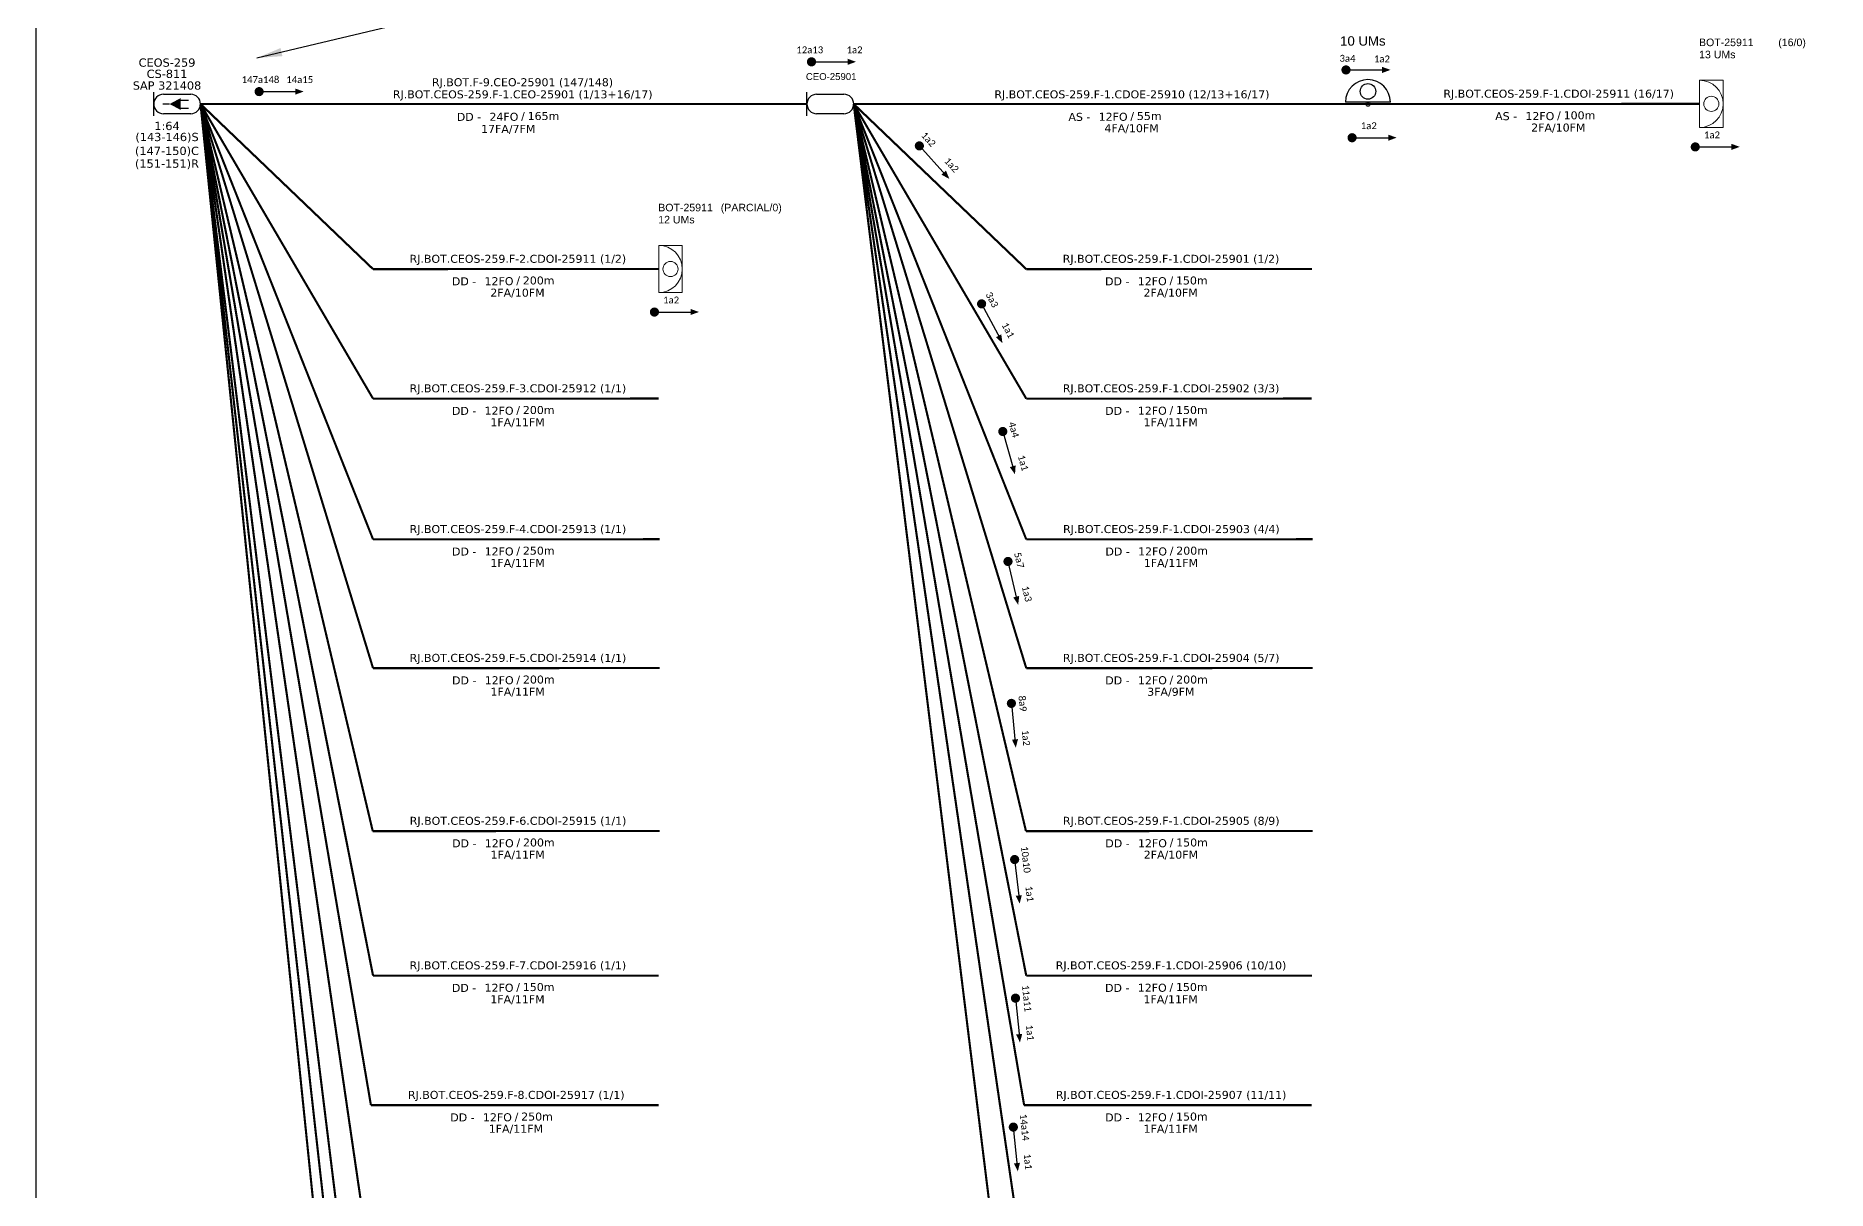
# Model space of a CAD drawing. Header units: metres. Extents: x -1286 to -445, y -500 to 94.
# Drawn here: x -1286.1 to -930.6, y -357.3 to -128.3 of the extents above; entities that cross this region are included whole.
import ezdxf
from ezdxf.enums import TextEntityAlignment as Align

# ---------------------------------------------------------------- set-up
doc = ezdxf.new("R2010")
doc.units = ezdxf.units.M
for name, color, linetype, lineweight in [("20.0-LEGENDA DOS CDO'S", 1, 'Continuous', 0), ('20.1-CDO_INTERIOR', 1, 'Continuous', 0), ('40.1-ETIQUETAS', 1, 'Continuous', 20)]:
    doc.layers.add(name, color=color, linetype=linetype, lineweight=lineweight)
for name, color, linetype in [('20.4-CEOS', 1, 'Continuous'), ('CAP a instalar', 1, 'Continuous'), ('label_cabos', 7, 'Continuous'), ('SETA', 7, 'Continuous')]:
    doc.layers.add(name, color=color, linetype=linetype)
doc.styles.add('ARIAL', font='arial.ttf')
doc.styles.add('siredit', font='verdana.ttf')
doc.linetypes.add('FENCELINE1', pattern='A,0.25,-0.1,[133,ltypeshp.shx,S=0.1,R=0,X=-0.1,Y=0],-0.1,1', length=1.45)
doc.dimstyles.new('ISO-25', dxfattribs={"dimtxt": 2.5, "dimasz": 2.5, "dimexe": 1.25, "dimexo": 0.625, "dimtad": 1, "dimtxsty": 'Standard', "dimcen": 2.5, "dimadec": 0, "dimazin": 0, "dimtfac": 1, "dimtmove": 0, "dimatfit": 3, "dimfxl": 0, "dimarcsym": 0})

# ---------------------------------------------------------------- blocks, each defined once
blk = doc.blocks.new('ETIQUETA_RS5F')
at = {"layer": '40.1-ETIQUETAS', "color": 0, "style": 'siredit'}
blk.add_text('/', height=1.5, dxfattribs=at).set_placement((1.58, -1.95), align=Align.MIDDLE_RIGHT)
for tag, p in [('ETIQUETA_R_PRIMARIA', (1.21, 4.1)), ('ETIQUETA_R_SECUNDARIA', (1.21, 2.1)), ('F_ATIVAS/F_MORTAS', (1.14, -4.24))]:
    blk.add_attdef(tag, text='', height=1.5, dxfattribs=at).set_placement(p, align=Align.MIDDLE_CENTER)
for tag, p in [('TIPO_CABO', (-6.58, -2.12)), ('CAP_CABO', (0.4, -2.09))]:
    blk.add_attdef(tag, text='', height=1.5, dxfattribs=at).set_placement(p, align=Align.MIDDLE_RIGHT)
blk.add_attdef('METROS', text='', height=1.5, dxfattribs=at).set_placement((2.14, -1.95), align=Align.MIDDLE_LEFT)
for tag, p in [('FUSÃO_1', (0.85, -8.39)), ('FUSÃO_2', (0.85, -10.6)), ('FUSÃO_3', (0.85, -12.93)), ('FUSÃO_4', (0.85, -15.14)), ('FUSÃO_5', (0.85, -17.16))]:
    blk.add_attdef(tag, text='', height=1.5, dxfattribs=at).set_placement(p, align=Align.CENTER)

msp = doc.modelspace()

# ---------------------------------------------------------------- linework, layer by layer
msp.add_lwpolyline([(-1286.07, -499.81), (-445.07, -499.81), (-445.07, 94.19), (-1286.07, 94.19)], close=True)
for points, const_width in [([(-1132.58, -133.48, 1), (-1131.67, -133.48, 1)], 0.908), ([(-1026.5, -135.08, 1), (-1025.59, -135.08, 1)], 0.908), ([(-1242.2, -139.38, 1), (-1241.3, -139.38, 1)], 0.908), ([(-1111.02, -149.81, 1), (-1110.41, -150.48, 1)], 0.907), ([(-1025.29, -148.53, 1), (-1024.38, -148.53, 1)], 0.908), ([(-957.18, -150.35, 1), (-956.28, -150.35, 1)], 0.908), ([(-1163.75, -183.12, 1), (-1162.84, -183.12, 1)], 0.908)]:
    msp.add_lwpolyline(points, format="xyb", close=True, dxfattribs=dict(const_width=const_width))
at = {"color": 7}
for points, const_width in [([(-1098.58, -181.09, 1), (-1098.15, -181.89, 1)], 0.907), ([(-1094.29, -206.38, 1), (-1094.04, -207.25, 1)], 0.908), ([(-1093.23, -232.16, 1), (-1093.02, -233.05, 1)], 0.907), ([(-1092.5, -260.31, 1), (-1092.41, -261.21, 1)], 0.907), ([(-1091.86, -291.29, 1), (-1091.76, -292.19, 1)], 0.907), ([(-1091.68, -318.8, 1), (-1091.59, -319.7, 1)], 0.907), ([(-1092.11, -344.38, 1), (-1092.02, -345.29, 1)], 0.907)]:
    msp.add_lwpolyline(points, format="xyb", close=True, dxfattribs=dict(at, const_width=const_width))
at = {"layer": '20.1-CDO_INTERIOR', "color": 1, "lineweight": 18}
msp.add_lwpolyline([(-951.2, -146.5), (-951.2, -137.13), (-955.88, -137.13), (-955.88, -146.5)], close=True, dxfattribs=at)
at = {"layer": '20.1-CDO_INTERIOR', "color": 3, "lineweight": 18}
msp.add_lwpolyline([(-1157.76, -179.26), (-1157.76, -169.89), (-1162.45, -169.89), (-1162.45, -179.26)], close=True, dxfattribs=at)
at = {"layer": '20.1-CDO_INTERIOR', "color": 1, "lineweight": 18}
msp.add_circle((-953.54, -141.81), 1.5, dxfattribs=at)
at = {"layer": '20.1-CDO_INTERIOR', "color": 3, "lineweight": 18}
msp.add_circle((-1160.11, -174.58), 1.5, dxfattribs=at)
at = {"layer": '20.1-CDO_INTERIOR', "color": 1, "lineweight": 18}
msp.add_arc((-955.88, -141.81), 4.69, 270, 90, dxfattribs=at)
at = {"layer": '20.1-CDO_INTERIOR', "color": 3, "lineweight": 18}
msp.add_arc((-1162.45, -174.58), 4.69, 270, 90, dxfattribs=at)
at = {"layer": '20.4-CEOS', "color": 5}
for p, q in [((-1260.74, -139.91), (-1255.32, -139.91)), ((-1131.1, -139.91), (-1125.68, -139.91)), ((-1255.32, -143.77), (-1260.74, -143.77)), ((-1125.68, -143.77), (-1131.1, -143.77))]:
    msp.add_line(p, q, dxfattribs=at)
for points in [[(-1262.67, -144.17), (-1262.67, -139.51)], [(-1259.52, -141.84), (-1260.83, -141.84)], [(-1257.39, -141.07), (-1255.74, -141.07)], [(-1133.04, -144.17), (-1133.04, -139.51)], [(-1257.39, -142.68), (-1255.74, -142.68)]]:
    msp.add_lwpolyline(points, dxfattribs=at)
msp.add_lwpolyline([(-1259.52, -141.84, 0, 2.39, 0), (-1257.29, -141.84, 2.39, 2.39, 0)], format="xyseb", dxfattribs=at)
for centre, start, end in [((-1260.74, -141.84), 90, 270), ((-1255.32, -141.84), 270, 90), ((-1131.1, -141.84), 90, 270), ((-1125.68, -141.84), 270, 90)]:
    msp.add_arc(centre, 1.93, start, end, dxfattribs=at)
at = {"layer": 'CAP a instalar', "color": 3, "ltscale": 7, "const_width": 0.423}
for points in [[(-1253.38, -141.84), (-1219.14, -174.6)], [(-1219.14, -174.6), (-1162.45, -174.58)]]:
    msp.add_lwpolyline(points, dxfattribs=at)
at = {"layer": 'CAP a instalar', "color": 7, "ltscale": 7, "const_width": 0.423}
for points in [[(-1253.38, -141.84), (-1219.14, -200.3)], [(-1253.38, -141.84), (-1219.14, -228.22)], [(-1253.38, -141.84), (-1219.14, -253.78)], [(-1219.2, -286.11), (-1253.38, -141.84)], [(-1219.14, -314.79), (-1253.38, -141.84)], [(-1219.56, -340.49), (-1253.38, -141.84)], [(-1220.26, -368.41), (-1253.38, -141.84)], [(-1222.27, -393.97), (-1253.38, -141.84)], [(-1222.26, -419.53), (-1253.38, -141.84)], [(-1222.25, -445.09), (-1253.38, -141.84)], [(-1123.75, -141.84), (-1089.5, -174.6)], [(-1123.75, -141.84), (-1089.5, -200.3)], [(-1123.75, -141.84), (-1089.5, -228.22)], [(-1123.75, -141.84), (-1089.5, -253.78)], [(-1089.56, -286.11), (-1123.75, -141.84)], [(-1089.5, -314.79), (-1123.75, -141.84)], [(-1089.92, -340.49), (-1123.75, -141.84)], [(-1090.63, -368.41), (-1123.75, -141.84)], [(-1092.63, -393.97), (-1123.75, -141.84)], [(-1089.5, -174.6), (-1032.82, -174.58)], [(-1219.14, -200.3), (-1162.48, -200.28)], [(-1089.5, -200.3), (-1032.85, -200.28)], [(-1219.14, -228.22), (-1162.28, -228.19)], [(-1089.5, -228.22), (-1032.64, -228.19)], [(-1219.14, -253.78), (-1162.28, -253.75)], [(-1089.5, -253.78), (-1032.64, -253.75)], [(-1219.2, -286.11), (-1162.28, -286.09)], [(-1089.56, -286.11), (-1032.64, -286.09)], [(-1219.14, -314.79), (-1162.45, -314.77)], [(-1089.5, -314.79), (-1032.82, -314.77)], [(-1219.56, -340.49), (-1162.48, -340.47)], [(-1089.92, -340.49), (-1032.85, -340.47)]]:
    msp.add_lwpolyline(points, dxfattribs=at)
at = {"layer": 'CAP a instalar', "color": 5, "ltscale": 7, "const_width": 0.35}
msp.add_lwpolyline([(-1253.38, -141.84), (-1133.04, -141.84)], dxfattribs=at)
at = {"layer": 'CAP a instalar', "color": 5, "linetype": 'FENCELINE1', "ltscale": 10, "const_width": 0.35}
msp.add_lwpolyline([(-1123.75, -141.84), (-1021.69, -141.84)], dxfattribs=at)
at = {"layer": 'CAP a instalar', "color": 1, "linetype": 'FENCELINE1', "ltscale": 7}
msp.add_lwpolyline([(-1021.69, -141.84, 0.423, 0.423, 0), (-955.88, -141.81, 0, 0, 0)], format="xyseb", dxfattribs=at)
at = {"layer": 'label_cabos', "color": 5}
msp.add_line((-1017.23, -141.46), (-1026.15, -141.46), dxfattribs=at)
for centre, radius in [((-1021.69, -139.34), 1.54), ((-1021.69, -141.87), 0.413)]:
    msp.add_circle(centre, radius, dxfattribs=at)
msp.add_arc((-1021.69, -141.46), 4.46, 0, 180, dxfattribs=at)
at = {"layer": 'SETA'}
for points in [[(-1132.12, -133.48), (-1124.32, -133.48)], [(-1026.04, -135.08), (-1018.24, -135.08)], [(-1241.75, -139.38), (-1233.95, -139.38)], [(-1024.83, -148.53), (-1017.03, -148.53)], [(-1110.71, -150.14), (-1105.48, -155.93)], [(-956.73, -150.35), (-948.93, -150.35)], [(-1163.3, -183.12), (-1155.5, -183.12)]]:
    msp.add_lwpolyline(points, dxfattribs=at)
at = {"layer": 'SETA', "color": 7}
for points in [[(-1098.37, -181.49), (-1094.71, -188.39)], [(-1094.17, -206.81), (-1092.03, -214.32)], [(-1093.13, -232.6), (-1091.36, -240.2)], [(-1092.46, -260.76), (-1091.69, -268.53)], [(-1091.81, -291.74), (-1090.94, -299.5)], [(-1091.63, -319.25), (-1090.87, -327.01)], [(-1092.07, -344.83), (-1091.3, -352.6)]]:
    msp.add_lwpolyline(points, dxfattribs=at)
at = {"layer": 'SETA'}
for points in [[(-1124.95, -132.86), (-1123.29, -133.47), (-1124.95, -134.07)], [(-1018.87, -134.47), (-1017.21, -135.07), (-1018.87, -135.68)], [(-1234.58, -138.77), (-1232.91, -139.37), (-1234.58, -139.98)], [(-1017.66, -147.92), (-1016, -148.52), (-1017.66, -149.13)], [(-949.56, -149.74), (-947.89, -150.34), (-949.56, -150.95)], [(-1105.44, -155.05), (-1104.77, -156.69), (-1106.34, -155.86)], [(-1156.12, -182.5), (-1154.46, -183.1), (-1156.12, -183.71)]]:
    msp.add_solid(points, dxfattribs=at)
at = {"layer": 'SETA', "color": 7}
for points in [[(-1094.46, -187.55), (-1094.22, -189.3), (-1095.53, -188.11)], [(-1091.61, -213.55), (-1091.74, -215.31), (-1092.77, -213.88)], [(-1090.9, -239.45), (-1091.11, -241.21), (-1092.07, -239.73)], [(-1091.14, -267.84), (-1091.58, -269.56), (-1092.34, -267.96)], [(-1090.39, -298.8), (-1090.81, -300.52), (-1091.6, -298.94)], [(-1090.31, -326.33), (-1090.75, -328.05), (-1091.52, -326.45)], [(-1090.75, -351.91), (-1091.18, -353.63), (-1091.95, -352.03)]]:
    msp.add_solid(points, dxfattribs=at)

# ---------------------------------------------------------------- block references
at = {"layer": 'CAP a instalar', "color": 7, "linetype": 'FENCELINE1', "ltscale": 7}
ref = msp.add_blockref('ETIQUETA_RS5F', (-1062.02, -174.78), dxfattribs=dict(at, xscale=1.058507986386473, yscale=1.058507986386473, zscale=1.058507986386473))
ref.add_attrib('ETIQUETA_R_SECUNDARIA', 'RJ.BOT.CEOS-259.F-1.CDOI-25901 (1/2)', dxfattribs={"layer": '40.1-ETIQUETAS', "color": 0, "height": 1.5878, "style": 'siredit'}).set_placement((-1060.77, -172.55), align=Align.MIDDLE_CENTER)
ref.add_attrib('TIPO_CABO', 'DD -', dxfattribs={"layer": '40.1-ETIQUETAS', "color": 0, "height": 1.588, "style": 'siredit'}).set_placement((-1069.03, -177.02), align=Align.MIDDLE_RIGHT)
ref.add_attrib('CAP_CABO', '12FO', dxfattribs={"layer": '40.1-ETIQUETAS', "color": 0, "height": 1.588, "style": 'siredit'}).set_placement((-1061.63, -176.99), align=Align.MIDDLE_RIGHT)
ref.add_attrib('METROS', '150m', dxfattribs={"layer": '40.1-ETIQUETAS', "color": 0, "height": 1.588, "style": 'siredit'}).set_placement((-1059.79, -176.85), align=Align.MIDDLE_LEFT)
ref.add_attrib('F_ATIVAS/F_MORTAS', '2FA/10FM', dxfattribs={"layer": '40.1-ETIQUETAS', "color": 0, "height": 1.588, "style": 'siredit'}).set_placement((-1060.85, -179.27), align=Align.MIDDLE_CENTER)
ref = msp.add_blockref('ETIQUETA_RS5F', (-1191.65, -200.48), dxfattribs=dict(at, xscale=1.058507986386473, yscale=1.058507986386473, zscale=1.058507986386473))
ref.add_attrib('ETIQUETA_R_SECUNDARIA', 'RJ.BOT.CEOS-259.F-3.CDOI-25912 (1/1)', dxfattribs={"layer": '40.1-ETIQUETAS', "color": 0, "height": 1.5878, "style": 'siredit'}).set_placement((-1190.39, -198.25), align=Align.MIDDLE_CENTER)
ref.add_attrib('TIPO_CABO', 'DD -', dxfattribs={"layer": '40.1-ETIQUETAS', "color": 0, "height": 1.588, "style": 'siredit'}).set_placement((-1198.65, -202.72), align=Align.MIDDLE_RIGHT)
ref.add_attrib('CAP_CABO', '12FO', dxfattribs={"layer": '40.1-ETIQUETAS', "color": 0, "height": 1.588, "style": 'siredit'}).set_placement((-1191.26, -202.69), align=Align.MIDDLE_RIGHT)
ref.add_attrib('METROS', '200m', dxfattribs={"layer": '40.1-ETIQUETAS', "color": 0, "height": 1.588, "style": 'siredit'}).set_placement((-1189.41, -202.55), align=Align.MIDDLE_LEFT)
ref.add_attrib('F_ATIVAS/F_MORTAS', '1FA/11FM', dxfattribs={"layer": '40.1-ETIQUETAS', "color": 0, "height": 1.588, "style": 'siredit'}).set_placement((-1190.47, -204.97), align=Align.MIDDLE_CENTER)
ref = msp.add_blockref('ETIQUETA_RS5F', (-1062.01, -200.48), dxfattribs=dict(at, xscale=1.058507986386473, yscale=1.058507986386473, zscale=1.058507986386473))
ref.add_attrib('ETIQUETA_R_SECUNDARIA', 'RJ.BOT.CEOS-259.F-1.CDOI-25902 (3/3)', dxfattribs={"layer": '40.1-ETIQUETAS', "color": 0, "height": 1.5878, "style": 'siredit'}).set_placement((-1060.76, -198.25), align=Align.MIDDLE_CENTER)
ref.add_attrib('TIPO_CABO', 'DD -', dxfattribs={"layer": '40.1-ETIQUETAS', "color": 0, "height": 1.588, "style": 'siredit'}).set_placement((-1069.01, -202.72), align=Align.MIDDLE_RIGHT)
ref.add_attrib('CAP_CABO', '12FO', dxfattribs={"layer": '40.1-ETIQUETAS', "color": 0, "height": 1.588, "style": 'siredit'}).set_placement((-1061.62, -202.69), align=Align.MIDDLE_RIGHT)
ref.add_attrib('METROS', '150m', dxfattribs={"layer": '40.1-ETIQUETAS', "color": 0, "height": 1.588, "style": 'siredit'}).set_placement((-1059.78, -202.55), align=Align.MIDDLE_LEFT)
ref.add_attrib('F_ATIVAS/F_MORTAS', '1FA/11FM', dxfattribs={"layer": '40.1-ETIQUETAS', "color": 0, "height": 1.588, "style": 'siredit'}).set_placement((-1060.83, -204.97), align=Align.MIDDLE_CENTER)
ref = msp.add_blockref('ETIQUETA_RS5F', (-1191.64, -228.39), dxfattribs=dict(at, xscale=1.058507986386473, yscale=1.058507986386473, zscale=1.058507986386473))
ref.add_attrib('ETIQUETA_R_SECUNDARIA', 'RJ.BOT.CEOS-259.F-4.CDOI-25913 (1/1)', dxfattribs={"layer": '40.1-ETIQUETAS', "color": 0, "height": 1.5878, "style": 'siredit'}).set_placement((-1190.39, -226.17), align=Align.MIDDLE_CENTER)
ref.add_attrib('TIPO_CABO', 'DD -', dxfattribs={"layer": '40.1-ETIQUETAS', "color": 0, "height": 1.588, "style": 'siredit'}).set_placement((-1198.64, -230.63), align=Align.MIDDLE_RIGHT)
ref.add_attrib('CAP_CABO', '12FO', dxfattribs={"layer": '40.1-ETIQUETAS', "color": 0, "height": 1.588, "style": 'siredit'}).set_placement((-1191.25, -230.61), align=Align.MIDDLE_RIGHT)
ref.add_attrib('METROS', '250m', dxfattribs={"layer": '40.1-ETIQUETAS', "color": 0, "height": 1.588, "style": 'siredit'}).set_placement((-1189.4, -230.46), align=Align.MIDDLE_LEFT)
ref.add_attrib('F_ATIVAS/F_MORTAS', '1FA/11FM', dxfattribs={"layer": '40.1-ETIQUETAS', "color": 0, "height": 1.588, "style": 'siredit'}).set_placement((-1190.46, -232.89), align=Align.MIDDLE_CENTER)
ref = msp.add_blockref('ETIQUETA_RS5F', (-1061.96, -228.39), dxfattribs=dict(at, xscale=1.058507986386473, yscale=1.058507986386473, zscale=1.058507986386473))
ref.add_attrib('ETIQUETA_R_SECUNDARIA', 'RJ.BOT.CEOS-259.F-1.CDOI-25903 (4/4)', dxfattribs={"layer": '40.1-ETIQUETAS', "color": 0, "height": 1.5878, "style": 'siredit'}).set_placement((-1060.71, -226.17), align=Align.MIDDLE_CENTER)
ref.add_attrib('TIPO_CABO', 'DD -', dxfattribs={"layer": '40.1-ETIQUETAS', "color": 0, "height": 1.588, "style": 'siredit'}).set_placement((-1068.96, -230.63), align=Align.MIDDLE_RIGHT)
ref.add_attrib('CAP_CABO', '12FO', dxfattribs={"layer": '40.1-ETIQUETAS', "color": 0, "height": 1.588, "style": 'siredit'}).set_placement((-1061.57, -230.61), align=Align.MIDDLE_RIGHT)
ref.add_attrib('METROS', '200m', dxfattribs={"layer": '40.1-ETIQUETAS', "color": 0, "height": 1.588, "style": 'siredit'}).set_placement((-1059.73, -230.46), align=Align.MIDDLE_LEFT)
ref.add_attrib('F_ATIVAS/F_MORTAS', '1FA/11FM', dxfattribs={"layer": '40.1-ETIQUETAS', "color": 0, "height": 1.588, "style": 'siredit'}).set_placement((-1060.79, -232.89), align=Align.MIDDLE_CENTER)
ref = msp.add_blockref('ETIQUETA_RS5F', (-1191.63, -253.96), dxfattribs=dict(at, xscale=1.058507986386473, yscale=1.058507986386473, zscale=1.058507986386473))
ref.add_attrib('ETIQUETA_R_SECUNDARIA', 'RJ.BOT.CEOS-259.F-5.CDOI-25914 (1/1)', dxfattribs={"layer": '40.1-ETIQUETAS', "color": 0, "height": 1.5878, "style": 'siredit'}).set_placement((-1190.38, -251.73), align=Align.MIDDLE_CENTER)
ref.add_attrib('TIPO_CABO', 'DD -', dxfattribs={"layer": '40.1-ETIQUETAS', "color": 0, "height": 1.588, "style": 'siredit'}).set_placement((-1198.63, -256.2), align=Align.MIDDLE_RIGHT)
ref.add_attrib('CAP_CABO', '12FO', dxfattribs={"layer": '40.1-ETIQUETAS', "color": 0, "height": 1.588, "style": 'siredit'}).set_placement((-1191.24, -256.17), align=Align.MIDDLE_RIGHT)
ref.add_attrib('METROS', '200m', dxfattribs={"layer": '40.1-ETIQUETAS', "color": 0, "height": 1.588, "style": 'siredit'}).set_placement((-1189.39, -256.03), align=Align.MIDDLE_LEFT)
ref.add_attrib('F_ATIVAS/F_MORTAS', '1FA/11FM', dxfattribs={"layer": '40.1-ETIQUETAS', "color": 0, "height": 1.588, "style": 'siredit'}).set_placement((-1190.45, -258.45), align=Align.MIDDLE_CENTER)
ref = msp.add_blockref('ETIQUETA_RS5F', (-1061.99, -253.96), dxfattribs=dict(at, xscale=1.058507986386473, yscale=1.058507986386473, zscale=1.058507986386473))
ref.add_attrib('ETIQUETA_R_SECUNDARIA', 'RJ.BOT.CEOS-259.F-1.CDOI-25904 (5/7)', dxfattribs={"layer": '40.1-ETIQUETAS', "color": 0, "height": 1.5878, "style": 'siredit'}).set_placement((-1060.74, -251.73), align=Align.MIDDLE_CENTER)
ref.add_attrib('TIPO_CABO', 'DD -', dxfattribs={"layer": '40.1-ETIQUETAS', "color": 0, "height": 1.588, "style": 'siredit'}).set_placement((-1068.99, -256.2), align=Align.MIDDLE_RIGHT)
ref.add_attrib('CAP_CABO', '12FO', dxfattribs={"layer": '40.1-ETIQUETAS', "color": 0, "height": 1.588, "style": 'siredit'}).set_placement((-1061.6, -256.17), align=Align.MIDDLE_RIGHT)
ref.add_attrib('METROS', '200m', dxfattribs={"layer": '40.1-ETIQUETAS', "color": 0, "height": 1.588, "style": 'siredit'}).set_placement((-1059.75, -256.03), align=Align.MIDDLE_LEFT)
ref.add_attrib('F_ATIVAS/F_MORTAS', '3FA/9FM', dxfattribs={"layer": '40.1-ETIQUETAS', "color": 0, "height": 1.588, "style": 'siredit'}).set_placement((-1060.81, -258.45), align=Align.MIDDLE_CENTER)
ref = msp.add_blockref('ETIQUETA_RS5F', (-1191.62, -286.29), dxfattribs=dict(at, xscale=1.058507986386473, yscale=1.058507986386473, zscale=1.058507986386473))
ref.add_attrib('ETIQUETA_R_SECUNDARIA', 'RJ.BOT.CEOS-259.F-6.CDOI-25915 (1/1)', dxfattribs={"layer": '40.1-ETIQUETAS', "color": 0, "height": 1.5878, "style": 'siredit'}).set_placement((-1190.36, -284.06), align=Align.MIDDLE_CENTER)
ref.add_attrib('TIPO_CABO', 'DD -', dxfattribs={"layer": '40.1-ETIQUETAS', "color": 0, "height": 1.588, "style": 'siredit'}).set_placement((-1198.62, -288.53), align=Align.MIDDLE_RIGHT)
ref.add_attrib('CAP_CABO', '12FO', dxfattribs={"layer": '40.1-ETIQUETAS', "color": 0, "height": 1.588, "style": 'siredit'}).set_placement((-1191.23, -288.51), align=Align.MIDDLE_RIGHT)
ref.add_attrib('METROS', '200m', dxfattribs={"layer": '40.1-ETIQUETAS', "color": 0, "height": 1.588, "style": 'siredit'}).set_placement((-1189.38, -288.36), align=Align.MIDDLE_LEFT)
ref.add_attrib('F_ATIVAS/F_MORTAS', '1FA/11FM', dxfattribs={"layer": '40.1-ETIQUETAS', "color": 0, "height": 1.588, "style": 'siredit'}).set_placement((-1190.44, -290.78), align=Align.MIDDLE_CENTER)
ref = msp.add_blockref('ETIQUETA_RS5F', (-1061.98, -286.29), dxfattribs=dict(at, xscale=1.058507986386473, yscale=1.058507986386473, zscale=1.058507986386473))
ref.add_attrib('ETIQUETA_R_SECUNDARIA', 'RJ.BOT.CEOS-259.F-1.CDOI-25905 (8/9)', dxfattribs={"layer": '40.1-ETIQUETAS', "color": 0, "height": 1.5878, "style": 'siredit'}).set_placement((-1060.73, -284.06), align=Align.MIDDLE_CENTER)
ref.add_attrib('TIPO_CABO', 'DD -', dxfattribs={"layer": '40.1-ETIQUETAS', "color": 0, "height": 1.588, "style": 'siredit'}).set_placement((-1068.98, -288.53), align=Align.MIDDLE_RIGHT)
ref.add_attrib('CAP_CABO', '12FO', dxfattribs={"layer": '40.1-ETIQUETAS', "color": 0, "height": 1.588, "style": 'siredit'}).set_placement((-1061.59, -288.51), align=Align.MIDDLE_RIGHT)
ref.add_attrib('METROS', '150m', dxfattribs={"layer": '40.1-ETIQUETAS', "color": 0, "height": 1.588, "style": 'siredit'}).set_placement((-1059.75, -288.36), align=Align.MIDDLE_LEFT)
ref.add_attrib('F_ATIVAS/F_MORTAS', '2FA/10FM', dxfattribs={"layer": '40.1-ETIQUETAS', "color": 0, "height": 1.588, "style": 'siredit'}).set_placement((-1060.8, -290.78), align=Align.MIDDLE_CENTER)
ref = msp.add_blockref('ETIQUETA_RS5F', (-1191.66, -314.97), dxfattribs=dict(at, xscale=1.058507986386473, yscale=1.058507986386473, zscale=1.058507986386473))
ref.add_attrib('ETIQUETA_R_SECUNDARIA', 'RJ.BOT.CEOS-259.F-7.CDOI-25916 (1/1)', dxfattribs={"layer": '40.1-ETIQUETAS', "color": 0, "height": 1.5878, "style": 'siredit'}).set_placement((-1190.4, -312.74), align=Align.MIDDLE_CENTER)
ref.add_attrib('TIPO_CABO', 'DD -', dxfattribs={"layer": '40.1-ETIQUETAS', "color": 0, "height": 1.588, "style": 'siredit'}).set_placement((-1198.66, -317.21), align=Align.MIDDLE_RIGHT)
ref.add_attrib('CAP_CABO', '12FO', dxfattribs={"layer": '40.1-ETIQUETAS', "color": 0, "height": 1.588, "style": 'siredit'}).set_placement((-1191.27, -317.18), align=Align.MIDDLE_RIGHT)
ref.add_attrib('METROS', '150m', dxfattribs={"layer": '40.1-ETIQUETAS', "color": 0, "height": 1.588, "style": 'siredit'}).set_placement((-1189.42, -317.04), align=Align.MIDDLE_LEFT)
ref.add_attrib('F_ATIVAS/F_MORTAS', '1FA/11FM', dxfattribs={"layer": '40.1-ETIQUETAS', "color": 0, "height": 1.588, "style": 'siredit'}).set_placement((-1190.48, -319.46), align=Align.MIDDLE_CENTER)
ref = msp.add_blockref('ETIQUETA_RS5F', (-1062.02, -314.97), dxfattribs=dict(at, xscale=1.058507986386473, yscale=1.058507986386473, zscale=1.058507986386473))
ref.add_attrib('ETIQUETA_R_SECUNDARIA', 'RJ.BOT.CEOS-259.F-1.CDOI-25906 (10/10)', dxfattribs={"layer": '40.1-ETIQUETAS', "color": 0, "height": 1.5878, "style": 'siredit'}).set_placement((-1060.77, -312.74), align=Align.MIDDLE_CENTER)
ref.add_attrib('TIPO_CABO', 'DD -', dxfattribs={"layer": '40.1-ETIQUETAS', "color": 0, "height": 1.588, "style": 'siredit'}).set_placement((-1069.03, -317.21), align=Align.MIDDLE_RIGHT)
ref.add_attrib('CAP_CABO', '12FO', dxfattribs={"layer": '40.1-ETIQUETAS', "color": 0, "height": 1.588, "style": 'siredit'}).set_placement((-1061.63, -317.18), align=Align.MIDDLE_RIGHT)
ref.add_attrib('METROS', '150m', dxfattribs={"layer": '40.1-ETIQUETAS', "color": 0, "height": 1.588, "style": 'siredit'}).set_placement((-1059.79, -317.04), align=Align.MIDDLE_LEFT)
ref.add_attrib('F_ATIVAS/F_MORTAS', '1FA/11FM', dxfattribs={"layer": '40.1-ETIQUETAS', "color": 0, "height": 1.588, "style": 'siredit'}).set_placement((-1060.85, -319.46), align=Align.MIDDLE_CENTER)
ref = msp.add_blockref('ETIQUETA_RS5F', (-1191.97, -340.67), dxfattribs=dict(at, xscale=1.058507986386473, yscale=1.058507986386473, zscale=1.058507986386473))
ref.add_attrib('ETIQUETA_R_SECUNDARIA', 'RJ.BOT.CEOS-259.F-8.CDOI-25917 (1/1)', dxfattribs={"layer": '40.1-ETIQUETAS', "color": 0, "height": 1.5878, "style": 'siredit'}).set_placement((-1190.72, -338.44), align=Align.MIDDLE_CENTER)
ref.add_attrib('TIPO_CABO', 'DD -', dxfattribs={"layer": '40.1-ETIQUETAS', "color": 0, "height": 1.588, "style": 'siredit'}).set_placement((-1198.98, -342.91), align=Align.MIDDLE_RIGHT)
ref.add_attrib('CAP_CABO', '12FO', dxfattribs={"layer": '40.1-ETIQUETAS', "color": 0, "height": 1.588, "style": 'siredit'}).set_placement((-1191.59, -342.88), align=Align.MIDDLE_RIGHT)
ref.add_attrib('METROS', '250m', dxfattribs={"layer": '40.1-ETIQUETAS', "color": 0, "height": 1.588, "style": 'siredit'}).set_placement((-1189.74, -342.74), align=Align.MIDDLE_LEFT)
ref.add_attrib('F_ATIVAS/F_MORTAS', '1FA/11FM', dxfattribs={"layer": '40.1-ETIQUETAS', "color": 0, "height": 1.588, "style": 'siredit'}).set_placement((-1190.8, -345.16), align=Align.MIDDLE_CENTER)
ref = msp.add_blockref('ETIQUETA_RS5F', (-1062.01, -340.67), dxfattribs=dict(at, xscale=1.058507986386473, yscale=1.058507986386473, zscale=1.058507986386473))
ref.add_attrib('ETIQUETA_R_SECUNDARIA', 'RJ.BOT.CEOS-259.F-1.CDOI-25907 (11/11)', dxfattribs={"layer": '40.1-ETIQUETAS', "color": 0, "height": 1.5878, "style": 'siredit'}).set_placement((-1060.76, -338.44), align=Align.MIDDLE_CENTER)
ref.add_attrib('TIPO_CABO', 'DD -', dxfattribs={"layer": '40.1-ETIQUETAS', "color": 0, "height": 1.588, "style": 'siredit'}).set_placement((-1069.01, -342.91), align=Align.MIDDLE_RIGHT)
ref.add_attrib('CAP_CABO', '12FO', dxfattribs={"layer": '40.1-ETIQUETAS', "color": 0, "height": 1.588, "style": 'siredit'}).set_placement((-1061.62, -342.88), align=Align.MIDDLE_RIGHT)
ref.add_attrib('METROS', '150m', dxfattribs={"layer": '40.1-ETIQUETAS', "color": 0, "height": 1.588, "style": 'siredit'}).set_placement((-1059.78, -342.74), align=Align.MIDDLE_LEFT)
ref.add_attrib('F_ATIVAS/F_MORTAS', '1FA/11FM', dxfattribs={"layer": '40.1-ETIQUETAS', "color": 0, "height": 1.588, "style": 'siredit'}).set_placement((-1060.84, -345.16), align=Align.MIDDLE_CENTER)

# ---------------------------------------------------------------- texts
at = {"color": 170, "style": 'ARIAL'}
msp.add_text('CEO-25901', height=1.361, dxfattribs=at).set_placement((-1133.24, -137.07))
at = {"char_height": 1.3613, "width": 23.0131, "attachment_point": 5}
for s, insert in [('{\\fCalibri|b0|i0|c0|p34;\\C7;12a13}', (-1132.46, -131.1)), ('{\\fCalibri|b0|i0|c0|p34;\\C7;1a2}', (-1123.58, -131.1)), ('{\\fCalibri|b0|i0|c0|p34;\\C7;147a148}', (-1241.48, -137)), ('{\\fCalibri|b0|i0|c0|p34;\\C7;14a15}', (-1233.69, -137)), ('{\\fCalibri|b0|i0|c0|p34;\\C7;1a2}', (-1021.52, -146.15))]:
    msp.add_mtext(s, dxfattribs=dict(at, insert=insert))
for s, insert, rotation in [('{\\fCalibri|b0|i0|c0|p34;\\C7;3a4}', (-1025.75, -132.79), 359.2888), ('{\\fCalibri|b0|i0|c0|p34;\\C7;1a2}', (-1018.91, -132.89), 359.2888), ('{\\fCalibri|b0|i0|c0|p34;\\C7;1a2}', (-1108.9, -148.85), 312.1308), ('{\\fCalibri|b0|i0|c0|p34;\\C7;1a2}', (-1104.32, -153.94), 312.1308)]:
    msp.add_mtext(s, dxfattribs=dict(at, insert=insert, rotation=rotation))
at = {"color": 1, "insert": (-953.41, -147.97), "char_height": 1.3613, "width": 23.0131, "attachment_point": 5}
msp.add_mtext('{\\fCalibri|b0|i0|c0|p34;\\C7;1a2}', dxfattribs=at)
at = {"color": 3, "insert": (-1159.98, -180.73), "char_height": 1.3613, "width": 23.0131, "attachment_point": 5}
msp.add_mtext('{\\fCalibri|b0|i0|c0|p34;1a2}', dxfattribs=at)
at = {"color": 7, "char_height": 1.3613, "width": 23.0131, "attachment_point": 5}
for s, insert, rotation in [('{\\fCalibri|b0|i0|c0|p34;\\C7;3a3}', (-1096.29, -180.68), 297.898), ('{\\fCalibri|b0|i0|c0|p34;\\C7;1a1}', (-1093.1, -186.74), 297.898), ('{\\fCalibri|b0|i0|c0|p34;\\C7;4a4}', (-1091.97, -206.46), 285.8747), ('{\\fCalibri|b0|i0|c0|p34;\\C7;1a1}', (-1090.11, -213.05), 285.8747), ('{\\fCalibri|b0|i0|c0|p34;\\C7;5a7}', (-1090.91, -232.35), 283.1207), ('{\\fCalibri|b0|i0|c0|p34;\\C7;1a3}', (-1089.37, -239.02), 283.1207), ('{\\fCalibri|b0|i0|c0|p34;\\C7;8a9}', (-1090.23, -260.8), 275.662), ('{\\fCalibri|b0|i0|c0|p34;\\C7;1a2}', (-1089.57, -267.62), 275.662), ('{\\fCalibri|b0|i0|c0|p34;\\C7;10a10}', (-1089.58, -291.75), 276.4435), ('{\\fCalibri|b0|i0|c0|p34;\\C7;1a1}', (-1088.83, -298.56), 276.4435), ('{\\fCalibri|b0|i0|c0|p34;\\C7;11a11}', (-1089.41, -319.29), 275.662), ('{\\fCalibri|b0|i0|c0|p34;\\C7;1a1}', (-1088.75, -326.1), 275.662), ('{\\fCalibri|b0|i0|c0|p34;\\C7;14a14}', (-1089.84, -344.87), 275.662), ('{\\fCalibri|b0|i0|c0|p34;\\C7;1a1}', (-1089.18, -351.69), 275.662)]:
    msp.add_mtext(s, dxfattribs=dict(at, insert=insert, rotation=rotation))
at = {"layer": "20.0-LEGENDA DOS CDO'S", "color": 5, "style": 'ARIAL'}
msp.add_text('10 UMs', height=1.874, rotation=0.118, dxfattribs=at).set_placement((-1027.21, -130.27))
at = {"layer": "20.0-LEGENDA DOS CDO'S", "color": 1, "style": 'ARIAL'}
for s, p in [('13 UMs', (-955.97, -132.77)), ('BOT-25911', (-955.98, -130.36))]:
    msp.add_text(s, height=1.5, dxfattribs=at).set_placement(p)
msp.add_text('     (16/0)', height=1.5004, dxfattribs=at).set_placement((-938.97, -130.36), align=Align.CENTER)
at = {"layer": "20.0-LEGENDA DOS CDO'S", "color": 3, "style": 'ARIAL'}
for s, p in [('BOT-25911', (-1162.54, -163.13)), ('12 UMs', (-1162.54, -165.53))]:
    msp.add_text(s, height=1.5, dxfattribs=at).set_placement(p)
msp.add_text('     (PARCIAL/0)', height=1.5004, dxfattribs=at).set_placement((-1145.53, -163.13), align=Align.CENTER)
at = {"layer": '20.4-CEOS', "color": 5, "style": 'siredit'}
for s, p in [('CEOS-259', (-1260.03, -132.8)), ('CS-811', (-1260.03, -135.03)), ('SAP 321408', (-1260.03, -137.35)), ('1:64', (-1260.03, -145.37)), ('(143-146)S', (-1260.03, -147.56)), ('(147-150)C', (-1260.04, -150.32)), ('(151-151)R', (-1260.04, -152.84))]:
    msp.add_text(s, height=1.637, dxfattribs=at).set_placement(p, align=Align.TOP_CENTER)
at = {"layer": '40.1-ETIQUETAS', "color": 7, "style": 'siredit'}
msp.add_text('RJ.BOT.F-9.CEO-25901 (147/148)', height=1.5878, dxfattribs=at).set_placement((-1189.48, -137.52), align=Align.MIDDLE_CENTER)
at = {"layer": '40.1-ETIQUETAS', "color": 1, "style": 'siredit'}
for s, height, p in [('RJ.BOT.CEOS-259.F-1.CEO-25901 (1/13+16/17)', 1.5878, (-1189.44, -139.92)), ('RJ.BOT.CEOS-259.F-1.CDOE-25910 (12/13+16/17)', 1.5878, (-1068.53, -139.92)), ('RJ.BOT.CEOS-259.F-1.CDOI-25911 (16/17)', 1.5878, (-983.84, -139.79)), ('2FA/10FM', 1.588, (-983.91, -146.51)), ('17FA/7FM', 1.588, (-1192.32, -146.78)), ('4FA/10FM', 1.588, (-1068.6, -146.64))]:
    msp.add_text(s, height=height, dxfattribs=at).set_placement(p, align=Align.MIDDLE_CENTER)
at = {"layer": '40.1-ETIQUETAS', "color": 7, "style": 'siredit'}
for s, height, p in [('DD -', 1.588, (-1197.69, -144.39)), ('24FO', 1.588, (-1190.3, -144.37)), ('/', 1.59, (-1189.02, -144.22)), ('AS -', 1.588, (-1076.78, -144.39)), ('12FO', 1.588, (-1069.39, -144.37)), ('/', 1.59, (-1068.11, -144.22))]:
    msp.add_text(s, height=height, dxfattribs=at).set_placement(p, align=Align.MIDDLE_RIGHT)
for s, p in [('165m', (-1188.46, -144.22)), ('55m', (-1067.54, -144.22))]:
    msp.add_text(s, height=1.588, dxfattribs=at).set_placement(p, align=Align.MIDDLE_LEFT)
at = {"layer": '40.1-ETIQUETAS', "color": 1, "style": 'siredit'}
for s, height, p in [('AS -', 1.588, (-992.09, -144.25)), ('12FO', 1.588, (-984.7, -144.23)), ('/', 1.59, (-983.42, -144.08))]:
    msp.add_text(s, height=height, dxfattribs=at).set_placement(p, align=Align.MIDDLE_RIGHT)
msp.add_text('100m', height=1.588, dxfattribs=at).set_placement((-982.85, -144.08), align=Align.MIDDLE_LEFT)
at = {"layer": '40.1-ETIQUETAS', "color": 3, "style": 'siredit'}
for s, height, p in [('RJ.BOT.CEOS-259.F-2.CDOI-25911 (1/2)', 1.5878, (-1190.4, -172.55)), ('2FA/10FM', 1.588, (-1190.48, -179.27))]:
    msp.add_text(s, height=height, dxfattribs=at).set_placement(p, align=Align.MIDDLE_CENTER)
for s, height, p in [('DD -', 1.588, (-1198.66, -177.02)), ('12FO', 1.588, (-1191.27, -176.99)), ('/', 1.59, (-1189.98, -176.85))]:
    msp.add_text(s, height=height, dxfattribs=at).set_placement(p, align=Align.MIDDLE_RIGHT)
msp.add_text('200m', height=1.588, dxfattribs=at).set_placement((-1189.42, -176.85), align=Align.MIDDLE_LEFT)

# ---------------------------------------------------------------- leaders
at = {"color": 1}
msp.add_leader([(-1242.18, -132.7), (-1101.21, -99.09), (-865.43, -99.09)], dimstyle='ISO-25', override={"dimasz": 5, "dimgap": 0.625, "dimtad": 0}, dxfattribs=at)

doc.saveas('drawing.dxf')
